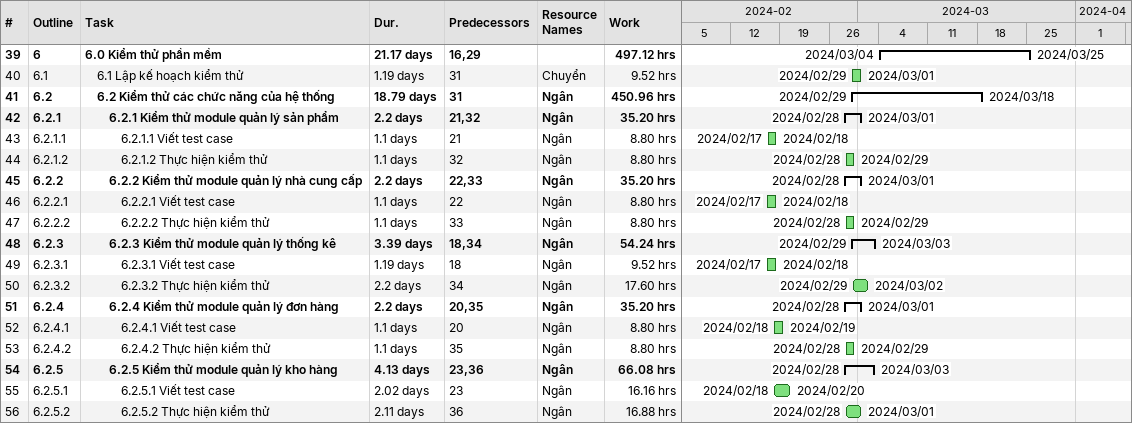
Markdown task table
| ID | WBS | Task | Duration | Start | Finish | Predecessors | Resources | Work (h) |
|---|---|---|---|---|---|---|---|---|
| 39 | 6 | **6.0 Kiểm thử phần mềm** | 21.17d | 2024-03-04 | 2024-03-25 | 16, 29 |  | 497.12 |
| 40 | 6.1 | 6.1 Lập kế hoạch kiểm thử | 1.19d | 2024-02-29 | 2024-03-01 | 31 | Chuyển | 9.52 |
| 41 | 6.2 | **6.2 Kiểm thử các chức năng của hệ thống** | 18.79d | 2024-02-29 | 2024-03-18 | 31 | Ngân | 450.96 |
| 42 | 6.2.1 | **6.2.1 Kiểm thử module quản lý sản phẩm** | 2.2d | 2024-02-28 | 2024-03-01 | 21, 32 | Ngân | 35.20 |
| 43 | 6.2.1.1 | 6.2.1.1 Viết test case | 1.1d | 2024-02-17 | 2024-02-18 | 21 | Ngân | 8.80 |
| 44 | 6.2.1.2 | 6.2.1.2 Thực hiện kiểm thử | 1.1d | 2024-02-28 | 2024-02-29 | 32 | Ngân | 8.80 |
| 45 | 6.2.2 | **6.2.2 Kiểm thử module quản lý nhà cung cấp** | 2.2d | 2024-02-28 | 2024-03-01 | 22, 33 | Ngân | 35.20 |
| 46 | 6.2.2.1 | 6.2.2.1 Viết test case | 1.1d | 2024-02-17 | 2024-02-18 | 22 | Ngân | 8.80 |
| 47 | 6.2.2.2 | 6.2.2.2 Thực hiện kiểm thử | 1.1d | 2024-02-28 | 2024-02-29 | 33 | Ngân | 8.80 |
| 48 | 6.2.3 | **6.2.3 Kiểm thử module quản lý thống kê** | 3.39d | 2024-02-29 | 2024-03-03 | 18, 34 | Ngân | 54.24 |
| 49 | 6.2.3.1 | 6.2.3.1 Viết test case | 1.19d | 2024-02-17 | 2024-02-18 | 18 | Ngân | 9.52 |
| 50 | 6.2.3.2 | 6.2.3.2 Thực hiện kiểm thử | 2.2d | 2024-02-29 | 2024-03-02 | 34 | Ngân | 17.60 |
| 51 | 6.2.4 | **6.2.4 Kiểm thử module quản lý đơn hàng** | 2.2d | 2024-02-28 | 2024-03-01 | 20, 35 | Ngân | 35.20 |
| 52 | 6.2.4.1 | 6.2.4.1 Viết test case | 1.1d | 2024-02-18 | 2024-02-19 | 20 | Ngân | 8.80 |
| 53 | 6.2.4.2 | 6.2.4.2 Thực hiện kiểm thử | 1.1d | 2024-02-28 | 2024-02-29 | 35 | Ngân | 8.80 |
| 54 | 6.2.5 | **6.2.5 Kiểm thử module quản lý kho hàng** | 4.13d | 2024-02-28 | 2024-03-03 | 23, 36 | Ngân | 66.08 |
| 55 | 6.2.5.1 | 6.2.5.1 Viết test case | 2.02d | 2024-02-18 | 2024-02-20 | 23 | Ngân | 16.16 |
| 56 | 6.2.5.2 | 6.2.5.2 Thực hiện kiểm thử | 2.11d | 2024-02-28 | 2024-03-01 | 36 | Ngân | 16.88 |
